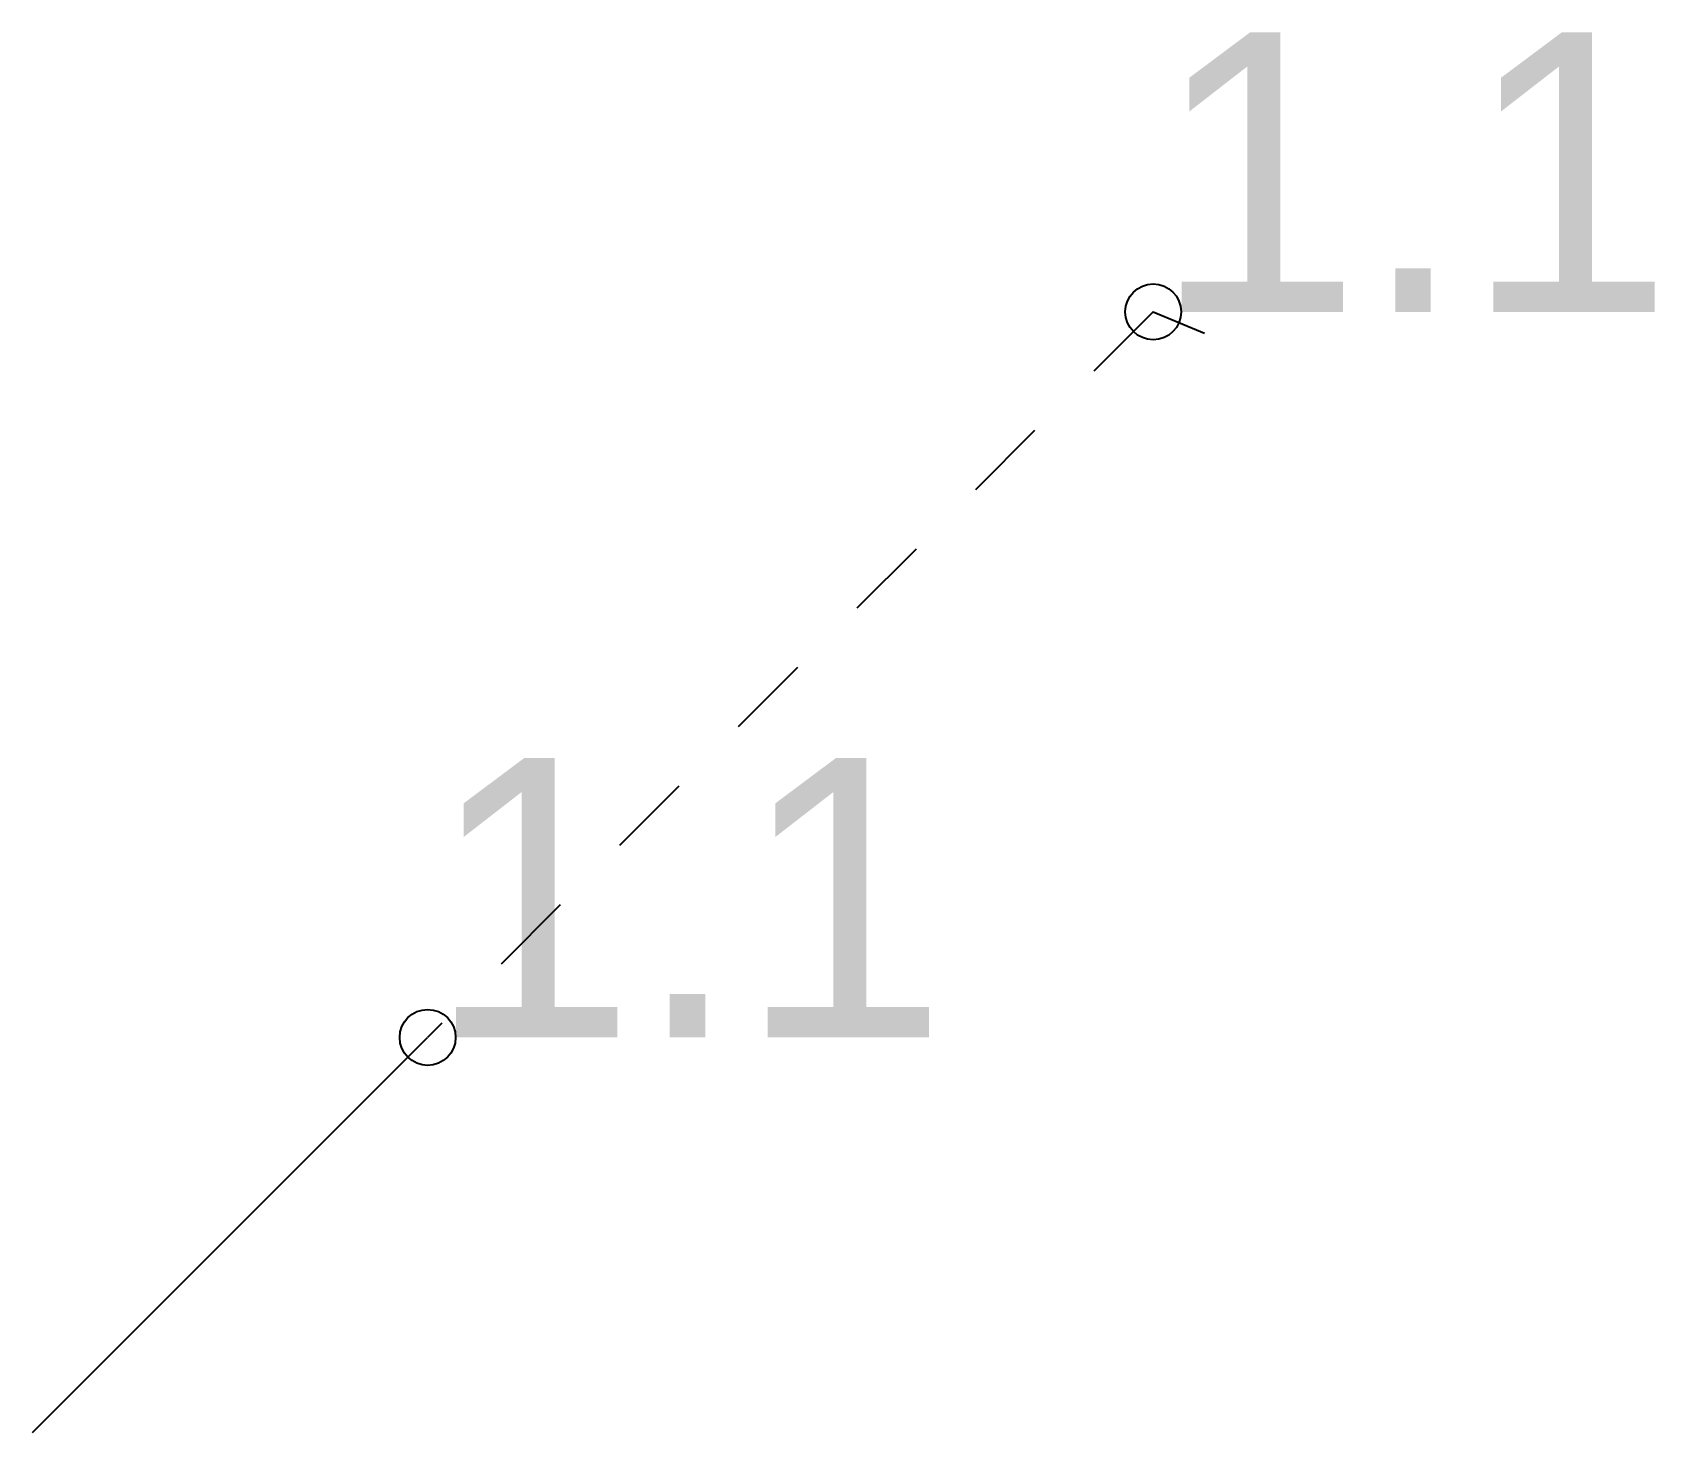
# Model space of a CAD drawing. Header units: millimetres. Extents: x 0 to 10, y -10 to 7.
# Drawn here: x 0 to 5.8, y 2 to 7.01 of the extents above; entities outside this region: 1.
import ezdxf

# ---------------------------------------------------------------- set-up
doc = ezdxf.new("R2010")
doc.units = ezdxf.units.MM
doc.linetypes.add('DASH', pattern=[0.6, 0.3, -0.3])

msp = doc.modelspace()

# ---------------------------------------------------------------- linework, layer by layer
at = {"layer": 'Blue', "color": 5}
msp.add_point((10.01, -10.01), dxfattribs=at)
at = {"layer": 'LGray', "color": 255, "linetype": 'DASH'}
msp.add_line((4.01, 6.01), (1.414, 3.414), dxfattribs=at)
at = {"layer": 'Shots', "color": 30}
msp.add_line((0, 2), (1.414, 3.414), dxfattribs=at)
at = {"layer": 'Shots', "color": 1}
msp.add_circle((4.01, 6.01), 0.1, dxfattribs=at)
at = {"layer": 'Shots', "color": 30}
msp.add_circle((1.414, 3.414), 0.1, dxfattribs=at)
at = {"layer": 'XSect', "color": 1}
msp.add_line((4.01, 6.01), (4.194, 5.934), dxfattribs=at)

# ---------------------------------------------------------------- texts
at = {"layer": 'Label'}
for p in [(4.01, 6.01), (1.414, 3.414)]:
    msp.add_text('1.1', height=1, dxfattribs=at).set_placement(p)

doc.saveas('drawing.dxf')
